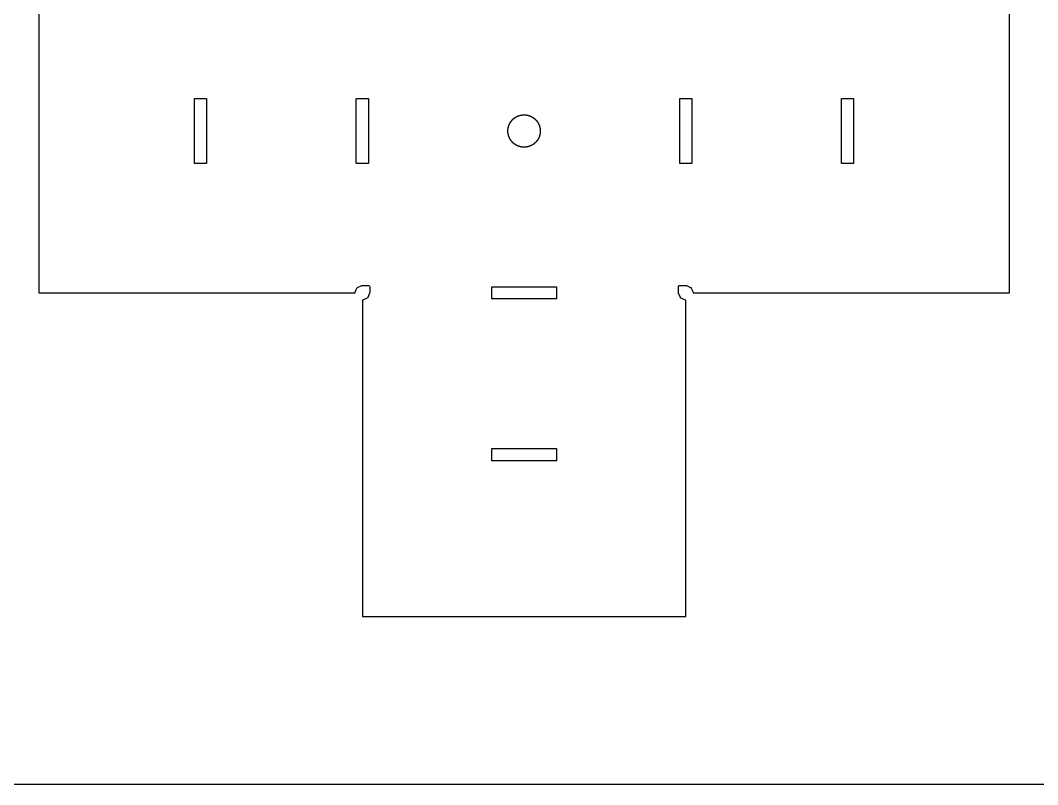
# Model space of a CAD drawing. Header units: metres. Extents: x -73 to 372, y -34 to 331.
# Drawn here: x 57.8 to 217.6, y -33.6 to 86.3 of the extents above; entities that cross this region are included whole.
import ezdxf

# ---------------------------------------------------------------- set-up
doc = ezdxf.new("R2010")
doc.units = ezdxf.units.M

msp = doc.modelspace()

# ---------------------------------------------------------------- linework, layer by layer
for points in [[(371.51, -33.64), (-73.11, -33.64), (-73.11, 330.98), (371.51, 330.98), (371.51, -33.64)], [(60.74, 94.36), (60.74, 43.58), (60.74, 43.58), (60.74, 43.57), (60.75, 43.57), (60.75, 43.57), (85.21, 43.57), (86.12, 43.57), (86.14, 43.57), (86.16, 43.57), (87.07, 43.57), (110.39, 43.57), (110.4, 43.65), (110.59, 44.09), (110.68, 44.32), (110.72, 44.38), (110.79, 44.43), (111.46, 44.71), (111.54, 44.72), (111.54, 44.72), (112.49, 44.72), (112.49, 44.72), (112.57, 44.71), (112.63, 44.66), (112.68, 44.6), (112.69, 44.52), (112.69, 43.57), (112.68, 43.49), (112.4, 42.82), (112.35, 42.75), (112.29, 42.71), (112.06, 42.62), (111.62, 42.43), (111.54, 42.42), (111.54, 18.17), (111.54, 18.15), (111.54, 17.24), (111.54, -7.22), (111.54, -7.22), (111.54, -7.23), (111.55, -7.23), (111.55, -7.23), (162.33, -7.23), (162.33, -7.23), (162.34, -7.23), (162.34, -7.22), (162.34, -7.22), (162.34, 17.24), (162.34, 18.15), (162.34, 18.17), (162.34, 18.19), (162.34, 19.1), (162.34, 42.42), (162.34, 42.42), (162.26, 42.43), (161.82, 42.62), (161.59, 42.71), (161.52, 42.75), (161.48, 42.82), (161.2, 43.49), (161.19, 43.57), (161.19, 44.52), (161.2, 44.6), (161.25, 44.66), (161.31, 44.71), (161.39, 44.72), (162.34, 44.72), (162.42, 44.71), (163.09, 44.43), (163.15, 44.38), (163.2, 44.32), (163.29, 44.09), (163.48, 43.65), (163.49, 43.57), (186.81, 43.57), (187.72, 43.57), (187.74, 43.57), (187.76, 43.57), (188.67, 43.57), (213.13, 43.57), (213.13, 43.57), (213.14, 43.57), (213.14, 43.58), (213.14, 43.58), (213.14, 94.36)], [(85.19, 74.03), (85.19, 74.04), (85.19, 74.04), (85.2, 74.05), (85.21, 74.05), (86.12, 74.05), (86.16, 74.05), (87.07, 74.05), (87.08, 74.05), (87.09, 74.04), (87.09, 74.04), (87.09, 74.03), (87.09, 63.91), (87.09, 63.9), (87.09, 63.9), (87.08, 63.89), (87.07, 63.89), (86.16, 63.89), (86.12, 63.89), (85.21, 63.89), (85.2, 63.89), (85.19, 63.9), (85.19, 63.9), (85.19, 63.91), (85.19, 74.03)], [(111.56, 63.89), (111.52, 63.89), (110.61, 63.89), (110.6, 63.89), (110.59, 63.9), (110.59, 63.9), (110.59, 63.91), (110.59, 74.03), (110.59, 74.04), (110.59, 74.04), (110.6, 74.05), (110.61, 74.05), (111.52, 74.05), (111.56, 74.05), (112.47, 74.05), (112.48, 74.05), (112.49, 74.04), (112.49, 74.04), (112.49, 74.03), (112.49, 63.91), (112.49, 63.9), (112.49, 63.9), (112.48, 63.89), (112.47, 63.89), (111.56, 63.89)], [(163.29, 63.91), (163.29, 63.9), (163.29, 63.9), (163.28, 63.89), (163.27, 63.89), (162.36, 63.89), (162.32, 63.89), (161.41, 63.89), (161.4, 63.89), (161.39, 63.9), (161.39, 63.9), (161.39, 63.91), (161.39, 74.03), (161.39, 74.04), (161.39, 74.04), (161.4, 74.05), (161.41, 74.05), (162.32, 74.05), (162.36, 74.05), (163.27, 74.05), (163.28, 74.05), (163.29, 74.04), (163.29, 74.04), (163.29, 74.03), (163.29, 63.91)], [(188.69, 63.91), (188.69, 63.9), (188.69, 63.9), (188.68, 63.89), (188.67, 63.89), (187.76, 63.89), (187.72, 63.89), (186.81, 63.89), (186.8, 63.89), (186.79, 63.9), (186.79, 63.9), (186.79, 63.91), (186.79, 74.03), (186.79, 74.04), (186.79, 74.04), (186.8, 74.05), (186.81, 74.05), (187.72, 74.05), (187.76, 74.05), (188.67, 74.05), (188.68, 74.05), (188.69, 74.04), (188.69, 74.04), (188.69, 74.03), (188.69, 63.91)], [(134.4, 68.97), (134.4, 68.98), (134.4, 68.99), (134.4, 68.99), (134.4, 69.01), (134.4, 69.01), (134.4, 69.02), (134.4, 69.02), (134.4, 69.03), (134.4, 69.03), (134.4, 69.05), (134.4, 69.05), (134.4, 69.06), (134.4, 69.06), (134.4, 69.08), (134.4, 69.08), (134.4, 69.09), (134.4, 69.09), (134.4, 69.11), (134.4, 69.11), (134.4, 69.12), (134.4, 69.12), (134.4, 69.13), (134.4, 69.13), (134.41, 69.15), (134.41, 69.15), (134.41, 69.16), (134.41, 69.16), (134.41, 69.18), (134.41, 69.18), (134.41, 69.19), (134.41, 69.19), (134.41, 69.21), (134.41, 69.21), (134.41, 69.22), (134.41, 69.22), (134.41, 69.23), (134.41, 69.23), (134.41, 69.25), (134.41, 69.25), (134.42, 69.26), (134.42, 69.26), (134.42, 69.28), (134.42, 69.28), (134.42, 69.29), (134.42, 69.29), (134.42, 69.3), (134.42, 69.3), (134.42, 69.32), (134.42, 69.32), (134.43, 69.33), (134.43, 69.33), (134.43, 69.35), (134.43, 69.35), (134.43, 69.36), (134.43, 69.36), (134.43, 69.37), (134.43, 69.37), (134.43, 69.39), (134.43, 69.39), (134.44, 69.4), (134.44, 69.4), (134.44, 69.42), (134.44, 69.42), (134.44, 69.43), (134.44, 69.43), (134.44, 69.45), (134.44, 69.45), (134.45, 69.46), (134.45, 69.46), (134.45, 69.47), (134.45, 69.47), (134.45, 69.49), (134.45, 69.49), (134.46, 69.5), (134.46, 69.5), (134.46, 69.51), (134.46, 69.51), (134.46, 69.53), (134.46, 69.53), (134.47, 69.54), (134.47, 69.54), (134.47, 69.56), (134.47, 69.56), (134.47, 69.57), (134.47, 69.57), (134.48, 69.58), (134.48, 69.58), (134.48, 69.6), (134.48, 69.6), (134.48, 69.61), (134.48, 69.61), (134.49, 69.63), (134.49, 69.63), (134.49, 69.64), (134.49, 69.64), (134.49, 69.65), (134.49, 69.65), (134.5, 69.67), (134.5, 69.67), (134.5, 69.68), (134.5, 69.68), (134.51, 69.69), (134.51, 69.69), (134.51, 69.71), (134.51, 69.71), (134.51, 69.72), (134.51, 69.72), (134.52, 69.74), (134.52, 69.74), (134.52, 69.75), (134.52, 69.75), (134.53, 69.76), (134.53, 69.76), (134.53, 69.78), (134.53, 69.78), (134.54, 69.79), (134.54, 69.79), (134.54, 69.8), (134.54, 69.8), (134.54, 69.82), (134.54, 69.82), (134.55, 69.83), (134.55, 69.83), (134.55, 69.84), (134.55, 69.84), (134.56, 69.86), (134.56, 69.86), (134.56, 69.87), (134.56, 69.87), (134.57, 69.88), (134.57, 69.88), (134.57, 69.9), (134.57, 69.9), (134.58, 69.91), (134.58, 69.91), (134.59, 69.92), (134.59, 69.92), (134.59, 69.94), (134.59, 69.94), (134.6, 69.95), (134.6, 69.95), (134.6, 69.96), (134.6, 69.96), (134.61, 69.98), (134.61, 69.98), (134.61, 69.99), (134.61, 69.99), (134.62, 70), (134.62, 70), (134.62, 70.01), (134.62, 70.01), (134.63, 70.03), (134.63, 70.03), (134.64, 70.04), (134.64, 70.04), (134.64, 70.05), (134.64, 70.05), (134.65, 70.07), (134.65, 70.07), (134.65, 70.08), (134.65, 70.08), (134.66, 70.09), (134.66, 70.09), (134.67, 70.1), (134.67, 70.1), (134.67, 70.12), (134.67, 70.12), (134.68, 70.13), (134.68, 70.13), (134.69, 70.14), (134.69, 70.14), (134.69, 70.16), (134.69, 70.16), (134.7, 70.17), (134.7, 70.17), (134.71, 70.18), (134.71, 70.18), (134.71, 70.19), (134.71, 70.19), (134.72, 70.21), (134.72, 70.21), (134.73, 70.22), (134.73, 70.22), (134.73, 70.23), (134.73, 70.23), (134.74, 70.24), (134.74, 70.24), (134.75, 70.26), (134.75, 70.26), (134.76, 70.27), (134.76, 70.27), (134.76, 70.28), (134.76, 70.28), (134.77, 70.29), (134.77, 70.29), (134.78, 70.3), (134.78, 70.3), (134.79, 70.32), (134.79, 70.32), (134.79, 70.33), (134.79, 70.33), (134.8, 70.34), (134.8, 70.34), (134.81, 70.35), (134.81, 70.35), (134.82, 70.36), (134.82, 70.36), (134.82, 70.38), (134.82, 70.38), (134.83, 70.39), (134.83, 70.39), (134.84, 70.4), (134.84, 70.4), (134.85, 70.41), (134.85, 70.41), (134.86, 70.42), (134.86, 70.42), (134.86, 70.43), (134.86, 70.43), (134.87, 70.45), (134.87, 70.45), (134.88, 70.46), (134.88, 70.46), (134.89, 70.47), (134.89, 70.47), (134.9, 70.48), (134.9, 70.48), (134.91, 70.49), (134.91, 70.49), (134.92, 70.5), (134.92, 70.5), (134.92, 70.52), (134.92, 70.52), (134.93, 70.53), (134.93, 70.53), (134.94, 70.54), (134.94, 70.54), (134.95, 70.55), (134.95, 70.55), (134.96, 70.56), (134.96, 70.56), (134.97, 70.57), (134.97, 70.57), (134.98, 70.58), (134.98, 70.58), (134.99, 70.59), (134.99, 70.59), (135, 70.6), (135, 70.6), (135, 70.61), (135, 70.61), (135.01, 70.63), (135.01, 70.63), (135.02, 70.64), (135.02, 70.64), (135.03, 70.65), (135.03, 70.65), (135.04, 70.66), (135.04, 70.66), (135.05, 70.67), (135.05, 70.67), (135.06, 70.68), (135.06, 70.68), (135.07, 70.69), (135.07, 70.69), (135.08, 70.7), (135.08, 70.7), (135.09, 70.71), (135.09, 70.71), (135.1, 70.72), (135.1, 70.72), (135.11, 70.73), (135.11, 70.73), (135.12, 70.74), (135.12, 70.74), (135.13, 70.75), (135.13, 70.75), (135.14, 70.76), (135.14, 70.76), (135.15, 70.77), (135.15, 70.77), (135.16, 70.78), (135.16, 70.78), (135.17, 70.79), (135.17, 70.79), (135.18, 70.8), (135.18, 70.8), (135.19, 70.81), (135.19, 70.81), (135.2, 70.82), (135.2, 70.82), (135.21, 70.83), (135.21, 70.83), (135.22, 70.84), (135.22, 70.84), (135.23, 70.85), (135.23, 70.85), (135.24, 70.86), (135.24, 70.86), (135.25, 70.87), (135.25, 70.87), (135.26, 70.88), (135.26, 70.88), (135.28, 70.89), (135.28, 70.89), (135.29, 70.9), (135.29, 70.9), (135.3, 70.91), (135.3, 70.91), (135.31, 70.92), (135.31, 70.92), (135.32, 70.93), (135.32, 70.93), (135.33, 70.93), (135.33, 70.93), (135.34, 70.94), (135.34, 70.94), (135.35, 70.95), (135.35, 70.95), (135.36, 70.96), (135.36, 70.96), (135.37, 70.97), (135.37, 70.97), (135.39, 70.98), (135.39, 70.98), (135.4, 70.99), (135.4, 70.99), (135.41, 71), (135.41, 71), (135.42, 71), (135.42, 71), (135.43, 71.01), (135.43, 71.01), (135.44, 71.02), (135.44, 71.02), (135.45, 71.03), (135.45, 71.03), (135.47, 71.04), (135.47, 71.04), (135.48, 71.05), (135.48, 71.05), (135.49, 71.05), (135.49, 71.05), (135.5, 71.06), (135.5, 71.06), (135.51, 71.07), (135.51, 71.07), (135.52, 71.08), (135.52, 71.08), (135.54, 71.09), (135.54, 71.09), (135.55, 71.09), (135.55, 71.09), (135.56, 71.1), (135.56, 71.1), (135.57, 71.11), (135.57, 71.11), (135.58, 71.12), (135.58, 71.12), (135.6, 71.12), (135.6, 71.12), (135.61, 71.13), (135.61, 71.13), (135.62, 71.14), (135.62, 71.14), (135.63, 71.15), (135.63, 71.15), (135.64, 71.15), (135.64, 71.15), (135.66, 71.16), (135.66, 71.16), (135.67, 71.17), (135.67, 71.17), (135.68, 71.18), (135.68, 71.18), (135.69, 71.18), (135.69, 71.18), (135.71, 71.19), (135.71, 71.19), (135.72, 71.2), (135.72, 71.2), (135.73, 71.2), (135.73, 71.2), (135.74, 71.21), (135.74, 71.21), (135.76, 71.22), (135.76, 71.22), (135.77, 71.22), (135.77, 71.22), (135.78, 71.23), (135.78, 71.23), (135.79, 71.24), (135.79, 71.24), (135.81, 71.24), (135.81, 71.24), (135.82, 71.25), (135.82, 71.25), (135.83, 71.26), (135.83, 71.26), (135.85, 71.26), (135.85, 71.26), (135.86, 71.27), (135.86, 71.27), (135.87, 71.27), (135.87, 71.27), (135.88, 71.28), (135.88, 71.28), (135.9, 71.29), (135.9, 71.29), (135.91, 71.29), (135.91, 71.29), (135.92, 71.3), (135.92, 71.3), (135.94, 71.3), (135.94, 71.3), (135.95, 71.31), (135.95, 71.31), (135.96, 71.31), (135.96, 71.31), (135.98, 71.32), (135.98, 71.32), (135.99, 71.33), (135.99, 71.33), (136, 71.33), (136, 71.33), (136.02, 71.34), (136.02, 71.34), (136.03, 71.34), (136.03, 71.34), (136.04, 71.35), (136.04, 71.35), (136.06, 71.35), (136.06, 71.35), (136.07, 71.36), (136.07, 71.36), (136.08, 71.36), (136.08, 71.36), (136.1, 71.37), (136.1, 71.37), (136.11, 71.37), (136.11, 71.37), (136.12, 71.37), (136.12, 71.37), (136.14, 71.38), (136.14, 71.38), (136.15, 71.38), (136.15, 71.38), (136.16, 71.39), (136.16, 71.39), (136.18, 71.39), (136.18, 71.39), (136.19, 71.4), (136.19, 71.4), (136.2, 71.4), (136.2, 71.4), (136.22, 71.4), (136.22, 71.4), (136.23, 71.41), (136.23, 71.41), (136.25, 71.41), (136.25, 71.41), (136.26, 71.42), (136.26, 71.42), (136.27, 71.42), (136.27, 71.42), (136.29, 71.42), (136.29, 71.42), (136.3, 71.43), (136.3, 71.43), (136.31, 71.43), (136.31, 71.43), (136.33, 71.43), (136.33, 71.43), (136.34, 71.44), (136.34, 71.44), (136.36, 71.44), (136.36, 71.44), (136.37, 71.44), (136.37, 71.44), (136.38, 71.45), (136.38, 71.45), (136.4, 71.45), (136.4, 71.45), (136.41, 71.45), (136.41, 71.45), (136.43, 71.46), (136.43, 71.46), (136.44, 71.46), (136.44, 71.46), (136.45, 71.46), (136.45, 71.46), (136.47, 71.47), (136.47, 71.47), (136.48, 71.47), (136.48, 71.47), (136.5, 71.47), (136.5, 71.47), (136.51, 71.47), (136.51, 71.47), (136.52, 71.48), (136.52, 71.48), (136.54, 71.48), (136.54, 71.48), (136.55, 71.48), (136.55, 71.48), (136.57, 71.48), (136.57, 71.48), (136.58, 71.48), (136.58, 71.48), (136.59, 71.49), (136.59, 71.49), (136.61, 71.49), (136.61, 71.49), (136.62, 71.49), (136.62, 71.49), (136.64, 71.49), (136.64, 71.49), (136.65, 71.49), (136.65, 71.49), (136.66, 71.49), (136.66, 71.49), (136.68, 71.5), (136.68, 71.5), (136.69, 71.5), (136.69, 71.5), (136.71, 71.5), (136.71, 71.5), (136.72, 71.5), (136.72, 71.5), (136.74, 71.5), (136.74, 71.5), (136.75, 71.5), (136.75, 71.5), (136.76, 71.5), (136.76, 71.5), (136.78, 71.5), (136.78, 71.5), (136.79, 71.51), (136.79, 71.51), (136.81, 71.51), (136.81, 71.51), (136.82, 71.51), (136.82, 71.51), (136.84, 71.51), (136.84, 71.51), (136.85, 71.51), (136.85, 71.51), (136.86, 71.51), (136.86, 71.51), (136.88, 71.51), (136.88, 71.51), (136.89, 71.51), (136.89, 71.51), (136.91, 71.51), (136.91, 71.51), (136.92, 71.51), (136.92, 71.51), (136.93, 71.51), (136.93, 71.51), (136.95, 71.51), (136.95, 71.51), (136.96, 71.51), (136.96, 71.51), (136.98, 71.51), (136.98, 71.51), (136.99, 71.51), (136.99, 71.51), (137.01, 71.51), (137.01, 71.51), (137.02, 71.51), (137.02, 71.51), (137.03, 71.51), (137.03, 71.51), (137.05, 71.51), (137.05, 71.51), (137.06, 71.51), (137.06, 71.51), (137.08, 71.51), (137.08, 71.51), (137.09, 71.5), (137.09, 71.5), (137.11, 71.5), (137.11, 71.5), (137.12, 71.5), (137.12, 71.5), (137.13, 71.5), (137.13, 71.5), (137.15, 71.5), (137.15, 71.5), (137.16, 71.5), (137.16, 71.5), (137.18, 71.5), (137.18, 71.5), (137.19, 71.5), (137.19, 71.5), (137.21, 71.5), (137.21, 71.5), (137.22, 71.49), (137.22, 71.49), (137.23, 71.49), (137.23, 71.49), (137.25, 71.49), (137.25, 71.49), (137.26, 71.49), (137.26, 71.49), (137.28, 71.49), (137.28, 71.49), (137.29, 71.49), (137.29, 71.49), (137.3, 71.48), (137.3, 71.48), (137.32, 71.48), (137.32, 71.48), (137.33, 71.48), (137.33, 71.48), (137.35, 71.48), (137.35, 71.48), (137.36, 71.47), (137.36, 71.47), (137.37, 71.47), (137.37, 71.47), (137.39, 71.47), (137.39, 71.47), (137.4, 71.47), (137.4, 71.47), (137.42, 71.46), (137.42, 71.46), (137.43, 71.46), (137.43, 71.46), (137.44, 71.46), (137.44, 71.46), (137.46, 71.46), (137.46, 71.46), (137.47, 71.45), (137.47, 71.45), (137.49, 71.45), (137.49, 71.45), (137.5, 71.45), (137.5, 71.45), (137.51, 71.44), (137.51, 71.44), (137.53, 71.44), (137.53, 71.44), (137.54, 71.44), (137.54, 71.44), (137.56, 71.43), (137.56, 71.43), (137.57, 71.43), (137.57, 71.43), (137.58, 71.43), (137.58, 71.43), (137.6, 71.42), (137.6, 71.42), (137.61, 71.42), (137.61, 71.42), (137.62, 71.42), (137.62, 71.42), (137.64, 71.41), (137.64, 71.41), (137.65, 71.41), (137.65, 71.41), (137.67, 71.4), (137.67, 71.4), (137.68, 71.4), (137.68, 71.4), (137.69, 71.4), (137.69, 71.4), (137.71, 71.39), (137.71, 71.39), (137.72, 71.39), (137.72, 71.39), (137.73, 71.38), (137.73, 71.38), (137.75, 71.38), (137.75, 71.38), (137.76, 71.37), (137.76, 71.37), (137.77, 71.37), (137.77, 71.37), (137.79, 71.36), (137.79, 71.36), (137.8, 71.36), (137.8, 71.36), (137.81, 71.35), (137.81, 71.35), (137.83, 71.35), (137.83, 71.35), (137.84, 71.34), (137.84, 71.34), (137.85, 71.34), (137.85, 71.34), (137.87, 71.33), (137.87, 71.33), (137.88, 71.33), (137.88, 71.33), (137.89, 71.32), (137.89, 71.32), (137.91, 71.32), (137.91, 71.32), (137.92, 71.31), (137.92, 71.31), (137.93, 71.31), (137.93, 71.31), (137.95, 71.3), (137.95, 71.3), (137.96, 71.3), (137.96, 71.3), (137.97, 71.29), (137.97, 71.29), (137.99, 71.28), (137.99, 71.28), (138, 71.28), (138, 71.28), (138.01, 71.27), (138.01, 71.27), (138.03, 71.27), (138.03, 71.27), (138.04, 71.26), (138.04, 71.26), (138.05, 71.25), (138.05, 71.25), (138.06, 71.25), (138.06, 71.25), (138.08, 71.24), (138.08, 71.24), (138.09, 71.23), (138.09, 71.23), (138.1, 71.23), (138.1, 71.23), (138.11, 71.22), (138.11, 71.22), (138.13, 71.21), (138.13, 71.21), (138.14, 71.21), (138.14, 71.21), (138.15, 71.2), (138.15, 71.2), (138.16, 71.19), (138.16, 71.19), (138.18, 71.19), (138.18, 71.19), (138.19, 71.18), (138.19, 71.18), (138.2, 71.17), (138.2, 71.17), (138.21, 71.17), (138.21, 71.17), (138.23, 71.16), (138.23, 71.16), (138.24, 71.15), (138.24, 71.15), (138.25, 71.14), (138.25, 71.14), (138.26, 71.14), (138.26, 71.14), (138.28, 71.13), (138.28, 71.13), (138.29, 71.12), (138.29, 71.12), (138.3, 71.11), (138.3, 71.11), (138.31, 71.11), (138.31, 71.11), (138.32, 71.1), (138.32, 71.1), (138.34, 71.09), (138.34, 71.09), (138.35, 71.08), (138.35, 71.08), (138.36, 71.08), (138.36, 71.08), (138.37, 71.07), (138.37, 71.07), (138.38, 71.06), (138.38, 71.06), (138.39, 71.05), (138.39, 71.05), (138.41, 71.04), (138.41, 71.04), (138.42, 71.04), (138.42, 71.04), (138.43, 71.03), (138.43, 71.03), (138.44, 71.02), (138.44, 71.02), (138.45, 71.01), (138.45, 71.01), (138.46, 71), (138.46, 71), (138.48, 70.99), (138.48, 70.99), (138.49, 70.98), (138.49, 70.98), (138.5, 70.98), (138.5, 70.98), (138.51, 70.97), (138.51, 70.97), (138.52, 70.96), (138.52, 70.96), (138.53, 70.95), (138.53, 70.95), (138.54, 70.94), (138.54, 70.94), (138.55, 70.93), (138.55, 70.93), (138.56, 70.92), (138.56, 70.92), (138.58, 70.91), (138.58, 70.91), (138.59, 70.9), (138.59, 70.9), (138.6, 70.89), (138.6, 70.89), (138.61, 70.88), (138.61, 70.88), (138.62, 70.88), (138.62, 70.88), (138.63, 70.87), (138.63, 70.87), (138.64, 70.86), (138.64, 70.86), (138.65, 70.85), (138.65, 70.85), (138.66, 70.84), (138.66, 70.84), (138.67, 70.83), (138.67, 70.83), (138.68, 70.82), (138.68, 70.82), (138.69, 70.81), (138.69, 70.81), (138.7, 70.8), (138.7, 70.8), (138.71, 70.79), (138.71, 70.79), (138.72, 70.78), (138.72, 70.78), (138.73, 70.77), (138.73, 70.77), (138.74, 70.76), (138.74, 70.76), (138.75, 70.75), (138.75, 70.75), (138.76, 70.74), (138.76, 70.74), (138.77, 70.73), (138.77, 70.73), (138.78, 70.72), (138.78, 70.72), (138.79, 70.71), (138.79, 70.71), (138.8, 70.7), (138.8, 70.7), (138.81, 70.69), (138.81, 70.69), (138.82, 70.68), (138.82, 70.68), (138.83, 70.66), (138.83, 70.66), (138.84, 70.65), (138.84, 70.65), (138.85, 70.64), (138.85, 70.64), (138.86, 70.63), (138.86, 70.63), (138.87, 70.62), (138.87, 70.62), (138.88, 70.61), (138.88, 70.61), (138.89, 70.6), (138.89, 70.6), (138.9, 70.59), (138.9, 70.59), (138.91, 70.58), (138.91, 70.58), (138.91, 70.57), (138.91, 70.57), (138.92, 70.56), (138.92, 70.56), (138.93, 70.54), (138.93, 70.54), (138.94, 70.53), (138.94, 70.53), (138.95, 70.52), (138.95, 70.52), (138.96, 70.51), (138.96, 70.51), (138.97, 70.5), (138.97, 70.5), (138.98, 70.49), (138.98, 70.49), (138.98, 70.48), (138.98, 70.48), (138.99, 70.47), (138.99, 70.47), (139, 70.45), (139, 70.45), (139.01, 70.44), (139.01, 70.44), (139.02, 70.43), (139.02, 70.43), (139.03, 70.42), (139.03, 70.42), (139.03, 70.41), (139.03, 70.41), (139.04, 70.4), (139.04, 70.4), (139.05, 70.38), (139.05, 70.38), (139.06, 70.37), (139.06, 70.37), (139.07, 70.36), (139.07, 70.36), (139.07, 70.35), (139.07, 70.35), (139.08, 70.34), (139.08, 70.34), (139.09, 70.32), (139.09, 70.32), (139.1, 70.31), (139.1, 70.31), (139.1, 70.3), (139.1, 70.3), (139.11, 70.29), (139.11, 70.29), (139.12, 70.28), (139.12, 70.28), (139.13, 70.26), (139.13, 70.26), (139.13, 70.25), (139.13, 70.25), (139.14, 70.24), (139.14, 70.24), (139.15, 70.23), (139.15, 70.23), (139.15, 70.21), (139.15, 70.21), (139.16, 70.2), (139.16, 70.2), (139.17, 70.19), (139.17, 70.19), (139.17, 70.18), (139.17, 70.18), (139.18, 70.16), (139.18, 70.16), (139.19, 70.15), (139.19, 70.15), (139.19, 70.14), (139.19, 70.14), (139.2, 70.13), (139.2, 70.13), (139.21, 70.11), (139.21, 70.11), (139.21, 70.1), (139.21, 70.1), (139.22, 70.09), (139.22, 70.09), (139.23, 70.07), (139.23, 70.07), (139.23, 70.06), (139.23, 70.06), (139.24, 70.05), (139.24, 70.05), (139.24, 70.04), (139.24, 70.04), (139.25, 70.02), (139.25, 70.02), (139.26, 70.01), (139.26, 70.01), (139.26, 70), (139.26, 70), (139.27, 69.98), (139.27, 69.98), (139.27, 69.97), (139.27, 69.97), (139.28, 69.96), (139.28, 69.96), (139.28, 69.94), (139.28, 69.94), (139.29, 69.93), (139.29, 69.93), (139.3, 69.92), (139.3, 69.92), (139.3, 69.91), (139.3, 69.91), (139.31, 69.89), (139.31, 69.89), (139.31, 69.88), (139.31, 69.88), (139.32, 69.87), (139.32, 69.87), (139.32, 69.85), (139.32, 69.85), (139.33, 69.84), (139.33, 69.84), (139.33, 69.82), (139.33, 69.82), (139.34, 69.81), (139.34, 69.81), (139.34, 69.8), (139.34, 69.8), (139.35, 69.78), (139.35, 69.78), (139.35, 69.77), (139.35, 69.77), (139.35, 69.76), (139.35, 69.76), (139.36, 69.74), (139.36, 69.74), (139.36, 69.73), (139.36, 69.73), (139.37, 69.72), (139.37, 69.72), (139.37, 69.7), (139.37, 69.7), (139.38, 69.69), (139.38, 69.69), (139.38, 69.68), (139.38, 69.68), (139.38, 69.66), (139.38, 69.66), (139.39, 69.65), (139.39, 69.65), (139.39, 69.63), (139.39, 69.63), (139.39, 69.62), (139.39, 69.62), (139.4, 69.61), (139.4, 69.61), (139.4, 69.59), (139.4, 69.59), (139.41, 69.58), (139.41, 69.58), (139.41, 69.57), (139.41, 69.57), (139.41, 69.55), (139.41, 69.55), (139.42, 69.54), (139.42, 69.54), (139.42, 69.52), (139.42, 69.52), (139.42, 69.51), (139.42, 69.51), (139.42, 69.5), (139.42, 69.5), (139.43, 69.48), (139.43, 69.48), (139.43, 69.47), (139.43, 69.47), (139.43, 69.45), (139.43, 69.45), (139.44, 69.44), (139.44, 69.44), (139.44, 69.43), (139.44, 69.43), (139.44, 69.41), (139.44, 69.41), (139.44, 69.4), (139.44, 69.4), (139.45, 69.38), (139.45, 69.38), (139.45, 69.37), (139.45, 69.37), (139.45, 69.36), (139.45, 69.36), (139.45, 69.34), (139.45, 69.34), (139.45, 69.33), (139.45, 69.33), (139.46, 69.31), (139.46, 69.31), (139.46, 69.3), (139.46, 69.3), (139.46, 69.29), (139.46, 69.29), (139.46, 69.27), (139.46, 69.27), (139.46, 69.26), (139.46, 69.26), (139.46, 69.24), (139.46, 69.24), (139.47, 69.23), (139.47, 69.23), (139.47, 69.21), (139.47, 69.21), (139.47, 69.2), (139.47, 69.2), (139.47, 69.19), (139.47, 69.19), (139.47, 69.17), (139.47, 69.17), (139.47, 69.16), (139.47, 69.16), (139.47, 69.14), (139.47, 69.14), (139.47, 69.13), (139.47, 69.13), (139.48, 69.11), (139.48, 69.11), (139.48, 69.1), (139.48, 69.1), (139.48, 69.09), (139.48, 69.09), (139.48, 69.07), (139.48, 69.07), (139.48, 69.06), (139.48, 69.06), (139.48, 69.04), (139.48, 69.04), (139.48, 69.03), (139.48, 69.03), (139.48, 69.02), (139.48, 69.02), (139.48, 69), (139.48, 69), (139.48, 68.99), (139.48, 68.99), (139.48, 68.97), (139.48, 68.97), (139.48, 68.96), (139.48, 68.96), (139.48, 68.94), (139.48, 68.94), (139.48, 68.93), (139.48, 68.93), (139.48, 68.92), (139.48, 68.92), (139.48, 68.9), (139.48, 68.9), (139.48, 68.89), (139.48, 68.89), (139.48, 68.87), (139.48, 68.87), (139.48, 68.86), (139.48, 68.86), (139.48, 68.84), (139.48, 68.84), (139.48, 68.83), (139.48, 68.83), (139.47, 68.82), (139.47, 68.82), (139.47, 68.8), (139.47, 68.8), (139.47, 68.79), (139.47, 68.79), (139.47, 68.77), (139.47, 68.77), (139.47, 68.76), (139.47, 68.76), (139.47, 68.74), (139.47, 68.74), (139.47, 68.73), (139.47, 68.73), (139.47, 68.72), (139.47, 68.72), (139.47, 68.7), (139.47, 68.7), (139.46, 68.69), (139.46, 68.69), (139.46, 68.67), (139.46, 68.67), (139.46, 68.66), (139.46, 68.66), (139.46, 68.65), (139.46, 68.65), (139.46, 68.63), (139.46, 68.63), (139.46, 68.62), (139.46, 68.62), (139.45, 68.6), (139.45, 68.6), (139.45, 68.59), (139.45, 68.59), (139.45, 68.57), (139.45, 68.57), (139.45, 68.56), (139.45, 68.56), (139.44, 68.55), (139.44, 68.55), (139.44, 68.53), (139.44, 68.53), (139.44, 68.52), (139.44, 68.52), (139.44, 68.5), (139.44, 68.5), (139.43, 68.49), (139.43, 68.49), (139.43, 68.48), (139.43, 68.48), (139.43, 68.46), (139.43, 68.46), (139.43, 68.45), (139.43, 68.45), (139.42, 68.43), (139.42, 68.43), (139.42, 68.42), (139.42, 68.42), (139.42, 68.41), (139.42, 68.41), (139.41, 68.39), (139.41, 68.39), (139.41, 68.38), (139.41, 68.38), (139.41, 68.37), (139.41, 68.37), (139.4, 68.35), (139.4, 68.35), (139.4, 68.34), (139.4, 68.34), (139.4, 68.32), (139.4, 68.32), (139.39, 68.31), (139.39, 68.31), (139.39, 68.3), (139.39, 68.3), (139.38, 68.28), (139.38, 68.28), (139.38, 68.27), (139.38, 68.27), (139.38, 68.26), (139.38, 68.26), (139.37, 68.24), (139.37, 68.24), (139.37, 68.23), (139.37, 68.23), (139.36, 68.21), (139.36, 68.21), (139.36, 68.2), (139.36, 68.2), (139.36, 68.19), (139.36, 68.19), (139.35, 68.17), (139.35, 68.17), (139.35, 68.16), (139.35, 68.16), (139.34, 68.15), (139.34, 68.15), (139.34, 68.13), (139.34, 68.13), (139.33, 68.12), (139.33, 68.12), (139.33, 68.11), (139.33, 68.11), (139.32, 68.09), (139.32, 68.09), (139.32, 68.08), (139.32, 68.08), (139.31, 68.07), (139.31, 68.07), (139.31, 68.05), (139.31, 68.05), (139.3, 68.04), (139.3, 68.04), (139.3, 68.03), (139.3, 68.03), (139.29, 68.01), (139.29, 68.01), (139.29, 68), (139.29, 68), (139.28, 67.99), (139.28, 67.99), (139.28, 67.97), (139.28, 67.97), (139.27, 67.96), (139.27, 67.96), (139.26, 67.95), (139.26, 67.95), (139.26, 67.93), (139.26, 67.93), (139.25, 67.92), (139.25, 67.92), (139.25, 67.91), (139.25, 67.91), (139.24, 67.9), (139.24, 67.9), (139.24, 67.88), (139.24, 67.88), (139.23, 67.87), (139.23, 67.87), (139.22, 67.86), (139.22, 67.86), (139.22, 67.84), (139.22, 67.84), (139.21, 67.83), (139.21, 67.83), (139.2, 67.82), (139.2, 67.82), (139.2, 67.81), (139.2, 67.81), (139.19, 67.79), (139.19, 67.79), (139.18, 67.78), (139.18, 67.78), (139.18, 67.77), (139.18, 67.77), (139.17, 67.76), (139.17, 67.76), (139.16, 67.74), (139.16, 67.74), (139.16, 67.73), (139.16, 67.73), (139.15, 67.72), (139.15, 67.72), (139.14, 67.71), (139.14, 67.71), (139.14, 67.69), (139.14, 67.69), (139.13, 67.68), (139.13, 67.68), (139.12, 67.67), (139.12, 67.67), (139.11, 67.66), (139.11, 67.66), (139.11, 67.64), (139.11, 67.64), (139.1, 67.63), (139.1, 67.63), (139.09, 67.62), (139.09, 67.62), (139.08, 67.61), (139.08, 67.61), (139.08, 67.6), (139.08, 67.6), (139.07, 67.58), (139.07, 67.58), (139.06, 67.57), (139.06, 67.57), (139.05, 67.56), (139.05, 67.56), (139.04, 67.55), (139.04, 67.55), (139.04, 67.54), (139.04, 67.54), (139.03, 67.53), (139.03, 67.53), (139.02, 67.51), (139.02, 67.51), (139.01, 67.5), (139.01, 67.5), (139, 67.49), (139, 67.49), (139, 67.48), (139, 67.48), (138.99, 67.47), (138.99, 67.47), (138.98, 67.46), (138.98, 67.46), (138.97, 67.44), (138.97, 67.44), (138.96, 67.43), (138.96, 67.43), (138.95, 67.42), (138.95, 67.42), (138.94, 67.41), (138.94, 67.41), (138.94, 67.4), (138.94, 67.4), (138.93, 67.39), (138.93, 67.39), (138.92, 67.38), (138.92, 67.38), (138.91, 67.37), (138.91, 67.37), (138.9, 67.35), (138.9, 67.35), (138.89, 67.34), (138.89, 67.34), (138.88, 67.33), (138.88, 67.33), (138.87, 67.32), (138.87, 67.32), (138.86, 67.31), (138.86, 67.31), (138.85, 67.3), (138.85, 67.3), (138.84, 67.29), (138.84, 67.29), (138.84, 67.28), (138.84, 67.28), (138.83, 67.27), (138.83, 67.27), (138.82, 67.26), (138.82, 67.26), (138.81, 67.25), (138.81, 67.25), (138.8, 67.24), (138.8, 67.24), (138.79, 67.23), (138.79, 67.23), (138.78, 67.22), (138.78, 67.22), (138.77, 67.21), (138.77, 67.21), (138.76, 67.2), (138.76, 67.2), (138.75, 67.19), (138.75, 67.19), (138.74, 67.18), (138.74, 67.18), (138.73, 67.16), (138.73, 67.16), (138.72, 67.15), (138.72, 67.15), (138.71, 67.15), (138.71, 67.15), (138.7, 67.14), (138.7, 67.14), (138.69, 67.13), (138.69, 67.13), (138.68, 67.12), (138.68, 67.12), (138.67, 67.11), (138.67, 67.11), (138.65, 67.1), (138.65, 67.1), (138.64, 67.09), (138.64, 67.09), (138.63, 67.08), (138.63, 67.08), (138.62, 67.07), (138.62, 67.07), (138.61, 67.06), (138.61, 67.06), (138.6, 67.05), (138.6, 67.05), (138.59, 67.04), (138.59, 67.04), (138.58, 67.03), (138.58, 67.03), (138.57, 67.02), (138.57, 67.02), (138.56, 67.01), (138.56, 67.01), (138.55, 67), (138.55, 67), (138.54, 66.99), (138.54, 66.99), (138.52, 66.98), (138.52, 66.98), (138.51, 66.98), (138.51, 66.98), (138.5, 66.97), (138.5, 66.97), (138.49, 66.96), (138.49, 66.96), (138.48, 66.95), (138.48, 66.95), (138.47, 66.94), (138.47, 66.94), (138.46, 66.93), (138.46, 66.93), (138.45, 66.92), (138.45, 66.92), (138.43, 66.92), (138.43, 66.92), (138.42, 66.91), (138.42, 66.91), (138.41, 66.9), (138.41, 66.9), (138.4, 66.89), (138.4, 66.89), (138.39, 66.88), (138.39, 66.88), (138.38, 66.87), (138.38, 66.87), (138.36, 66.87), (138.36, 66.87), (138.35, 66.86), (138.35, 66.86), (138.34, 66.85), (138.34, 66.85), (138.33, 66.84), (138.33, 66.84), (138.32, 66.84), (138.32, 66.84), (138.3, 66.83), (138.3, 66.83), (138.29, 66.82), (138.29, 66.82), (138.28, 66.81), (138.28, 66.81), (138.27, 66.8), (138.27, 66.8), (138.26, 66.8), (138.26, 66.8), (138.24, 66.79), (138.24, 66.79), (138.23, 66.78), (138.23, 66.78), (138.22, 66.78), (138.22, 66.78), (138.21, 66.77), (138.21, 66.77), (138.19, 66.76), (138.19, 66.76), (138.18, 66.75), (138.18, 66.75), (138.17, 66.75), (138.17, 66.75), (138.16, 66.74), (138.16, 66.74), (138.14, 66.73), (138.14, 66.73), (138.13, 66.73), (138.13, 66.73), (138.12, 66.72), (138.12, 66.72), (138.11, 66.71), (138.11, 66.71), (138.09, 66.71), (138.09, 66.71), (138.08, 66.7), (138.08, 66.7), (138.07, 66.69), (138.07, 66.69), (138.06, 66.69), (138.06, 66.69), (138.04, 66.68), (138.04, 66.68), (138.03, 66.68), (138.03, 66.68), (138.02, 66.67), (138.02, 66.67), (138, 66.66), (138, 66.66), (137.99, 66.66), (137.99, 66.66), (137.98, 66.65), (137.98, 66.65), (137.97, 66.65), (137.97, 66.65), (137.95, 66.64), (137.95, 66.64), (137.94, 66.63), (137.94, 66.63), (137.93, 66.63), (137.93, 66.63), (137.91, 66.62), (137.91, 66.62), (137.9, 66.62), (137.9, 66.62), (137.89, 66.61), (137.89, 66.61), (137.87, 66.61), (137.87, 66.61), (137.86, 66.6), (137.86, 66.6), (137.85, 66.6), (137.85, 66.6), (137.83, 66.59), (137.83, 66.59), (137.82, 66.59), (137.82, 66.59), (137.81, 66.58), (137.81, 66.58), (137.79, 66.58), (137.79, 66.58), (137.78, 66.57), (137.78, 66.57), (137.77, 66.57), (137.77, 66.57), (137.75, 66.56), (137.75, 66.56), (137.74, 66.56), (137.74, 66.56), (137.73, 66.55), (137.73, 66.55), (137.71, 66.55), (137.71, 66.55), (137.7, 66.55), (137.7, 66.55), (137.69, 66.54), (137.69, 66.54), (137.67, 66.54), (137.67, 66.54), (137.66, 66.53), (137.66, 66.53), (137.64, 66.53), (137.64, 66.53), (137.63, 66.53), (137.63, 66.53), (137.62, 66.52), (137.62, 66.52), (137.6, 66.52), (137.6, 66.52), (137.59, 66.51), (137.59, 66.51), (137.58, 66.51), (137.58, 66.51), (137.56, 66.51), (137.56, 66.51), (137.55, 66.5), (137.55, 66.5), (137.53, 66.5), (137.53, 66.5), (137.52, 66.5), (137.52, 66.5), (137.51, 66.49), (137.51, 66.49), (137.49, 66.49), (137.49, 66.49), (137.48, 66.49), (137.48, 66.49), (137.46, 66.48), (137.46, 66.48), (137.45, 66.48), (137.45, 66.48), (137.44, 66.48), (137.44, 66.48), (137.42, 66.48), (137.42, 66.48), (137.41, 66.47), (137.41, 66.47), (137.39, 66.47), (137.39, 66.47), (137.38, 66.47), (137.38, 66.47), (137.37, 66.47), (137.37, 66.47), (137.35, 66.46), (137.35, 66.46), (137.34, 66.46), (137.34, 66.46), (137.32, 66.46), (137.32, 66.46), (137.31, 66.46), (137.31, 66.46), (137.3, 66.45), (137.3, 66.45), (137.28, 66.45), (137.28, 66.45), (137.27, 66.45), (137.27, 66.45), (137.25, 66.45), (137.25, 66.45), (137.24, 66.45), (137.24, 66.45), (137.23, 66.45), (137.23, 66.45), (137.21, 66.44), (137.21, 66.44), (137.2, 66.44), (137.2, 66.44), (137.18, 66.44), (137.18, 66.44), (137.17, 66.44), (137.17, 66.44), (137.15, 66.44), (137.15, 66.44), (137.14, 66.44), (137.14, 66.44), (137.13, 66.44), (137.13, 66.44), (137.11, 66.44), (137.11, 66.44), (137.1, 66.43), (137.1, 66.43), (137.08, 66.43), (137.08, 66.43), (137.07, 66.43), (137.07, 66.43), (137.06, 66.43), (137.06, 66.43), (137.04, 66.43), (137.04, 66.43), (137.03, 66.43), (137.03, 66.43), (137.01, 66.43), (137.01, 66.43), (137, 66.43), (137, 66.43), (136.98, 66.43), (136.98, 66.43), (136.97, 66.43), (136.97, 66.43), (136.96, 66.43), (136.96, 66.43), (136.94, 66.43), (136.94, 66.43), (136.93, 66.43), (136.93, 66.43), (136.91, 66.43), (136.91, 66.43), (136.9, 66.43), (136.9, 66.43), (136.88, 66.43), (136.88, 66.43), (136.87, 66.43), (136.87, 66.43), (136.86, 66.43), (136.86, 66.43), (136.84, 66.43), (136.84, 66.43), (136.83, 66.43), (136.83, 66.43), (136.81, 66.43), (136.81, 66.43), (136.8, 66.43), (136.8, 66.43), (136.78, 66.43), (136.78, 66.43), (136.77, 66.44), (136.77, 66.44), (136.76, 66.44), (136.76, 66.44), (136.74, 66.44), (136.74, 66.44), (136.73, 66.44), (136.73, 66.44), (136.71, 66.44), (136.71, 66.44), (136.7, 66.44), (136.7, 66.44), (136.68, 66.44), (136.68, 66.44), (136.67, 66.44), (136.67, 66.44), (136.66, 66.45), (136.66, 66.45), (136.64, 66.45), (136.64, 66.45), (136.63, 66.45), (136.63, 66.45), (136.61, 66.45), (136.61, 66.45), (136.6, 66.45), (136.6, 66.45), (136.59, 66.45), (136.59, 66.45), (136.57, 66.46), (136.57, 66.46), (136.56, 66.46), (136.56, 66.46), (136.54, 66.46), (136.54, 66.46), (136.53, 66.46), (136.53, 66.46), (136.52, 66.47), (136.52, 66.47), (136.5, 66.47), (136.5, 66.47), (136.49, 66.47), (136.49, 66.47), (136.47, 66.47), (136.47, 66.47), (136.46, 66.48), (136.46, 66.48), (136.45, 66.48), (136.45, 66.48), (136.43, 66.48), (136.43, 66.48), (136.42, 66.48), (136.42, 66.48), (136.4, 66.49), (136.4, 66.49), (136.39, 66.49), (136.39, 66.49), (136.38, 66.49), (136.38, 66.49), (136.36, 66.5), (136.36, 66.5), (136.35, 66.5), (136.35, 66.5), (136.33, 66.5), (136.33, 66.5), (136.32, 66.51), (136.32, 66.51), (136.31, 66.51), (136.31, 66.51), (136.29, 66.51), (136.29, 66.51), (136.28, 66.52), (136.28, 66.52), (136.27, 66.52), (136.27, 66.52), (136.25, 66.52), (136.25, 66.52), (136.24, 66.53), (136.24, 66.53), (136.22, 66.53), (136.22, 66.53), (136.21, 66.54), (136.21, 66.54), (136.2, 66.54), (136.2, 66.54), (136.18, 66.54), (136.18, 66.54), (136.17, 66.55), (136.17, 66.55), (136.16, 66.55), (136.16, 66.55), (136.14, 66.56), (136.14, 66.56), (136.13, 66.56), (136.13, 66.56), (136.12, 66.57), (136.12, 66.57), (136.1, 66.57), (136.1, 66.57), (136.09, 66.58), (136.09, 66.58), (136.07, 66.58), (136.07, 66.58), (136.06, 66.59), (136.06, 66.59), (136.05, 66.59), (136.05, 66.59), (136.03, 66.6), (136.03, 66.6), (136.02, 66.6), (136.02, 66.6), (136.01, 66.61), (136.01, 66.61), (136, 66.61), (136, 66.61), (135.98, 66.62), (135.98, 66.62), (135.97, 66.62), (135.97, 66.62), (135.96, 66.63), (135.96, 66.63), (135.94, 66.63), (135.94, 66.63), (135.93, 66.64), (135.93, 66.64), (135.92, 66.64), (135.92, 66.64), (135.9, 66.65), (135.9, 66.65), (135.89, 66.66), (135.89, 66.66), (135.88, 66.66), (135.88, 66.66), (135.86, 66.67), (135.86, 66.67), (135.85, 66.67), (135.85, 66.67), (135.84, 66.68), (135.84, 66.68), (135.83, 66.69), (135.83, 66.69), (135.81, 66.69), (135.81, 66.69), (135.8, 66.7), (135.8, 66.7), (135.79, 66.71), (135.79, 66.71), (135.77, 66.71), (135.77, 66.71), (135.76, 66.72), (135.76, 66.72), (135.75, 66.73), (135.75, 66.73), (135.74, 66.73), (135.74, 66.73), (135.72, 66.74), (135.72, 66.74), (135.71, 66.75), (135.71, 66.75), (135.7, 66.75), (135.7, 66.75), (135.69, 66.76), (135.69, 66.76), (135.67, 66.77), (135.67, 66.77), (135.66, 66.77), (135.66, 66.77), (135.65, 66.78), (135.65, 66.78), (135.64, 66.79), (135.64, 66.79), (135.63, 66.8), (135.63, 66.8), (135.61, 66.8), (135.61, 66.8), (135.6, 66.81), (135.6, 66.81), (135.59, 66.82), (135.59, 66.82), (135.58, 66.83), (135.58, 66.83), (135.56, 66.83), (135.56, 66.83), (135.55, 66.84), (135.55, 66.84), (135.54, 66.85), (135.54, 66.85), (135.53, 66.86), (135.53, 66.86), (135.52, 66.86), (135.52, 66.86), (135.51, 66.87), (135.51, 66.87), (135.49, 66.88), (135.49, 66.88), (135.48, 66.89), (135.48, 66.89), (135.47, 66.9), (135.47, 66.9), (135.46, 66.91), (135.46, 66.91), (135.45, 66.91), (135.45, 66.91), (135.44, 66.92), (135.44, 66.92), (135.42, 66.93), (135.42, 66.93), (135.41, 66.94), (135.41, 66.94), (135.4, 66.95), (135.4, 66.95), (135.39, 66.96), (135.39, 66.96), (135.38, 66.97), (135.38, 66.97), (135.37, 66.97), (135.37, 66.97), (135.36, 66.98), (135.36, 66.98), (135.35, 66.99), (135.35, 66.99), (135.33, 67), (135.33, 67), (135.32, 67.01), (135.32, 67.01), (135.31, 67.02), (135.31, 67.02), (135.3, 67.03), (135.3, 67.03), (135.29, 67.04), (135.29, 67.04), (135.28, 67.05), (135.28, 67.05), (135.27, 67.06), (135.27, 67.06), (135.26, 67.07), (135.26, 67.07), (135.25, 67.07), (135.25, 67.07), (135.24, 67.08), (135.24, 67.08), (135.23, 67.09), (135.23, 67.09), (135.22, 67.1), (135.22, 67.1), (135.21, 67.11), (135.21, 67.11), (135.2, 67.12), (135.2, 67.12), (135.18, 67.13), (135.18, 67.13), (135.17, 67.14), (135.17, 67.14), (135.16, 67.15), (135.16, 67.15), (135.15, 67.16), (135.15, 67.16), (135.14, 67.17), (135.14, 67.17), (135.13, 67.18), (135.13, 67.18), (135.12, 67.19), (135.12, 67.19), (135.11, 67.2), (135.11, 67.2), (135.1, 67.21), (135.1, 67.21), (135.09, 67.22), (135.09, 67.22), (135.08, 67.23), (135.08, 67.23), (135.07, 67.24), (135.07, 67.24), (135.07, 67.26), (135.07, 67.26), (135.06, 67.27), (135.06, 67.27), (135.05, 67.28), (135.05, 67.28), (135.04, 67.29), (135.04, 67.29), (135.03, 67.3), (135.03, 67.3), (135.02, 67.31), (135.02, 67.31), (135.01, 67.32), (135.01, 67.32), (135, 67.33), (135, 67.33), (134.99, 67.34), (134.99, 67.34), (134.98, 67.35), (134.98, 67.35), (134.97, 67.36), (134.97, 67.36), (134.96, 67.37), (134.96, 67.37), (134.95, 67.39), (134.95, 67.39), (134.95, 67.4), (134.95, 67.4), (134.94, 67.41), (134.94, 67.41), (134.93, 67.42), (134.93, 67.42), (134.92, 67.43), (134.92, 67.43), (134.91, 67.44), (134.91, 67.44), (134.9, 67.45), (134.9, 67.45), (134.89, 67.46), (134.89, 67.46), (134.89, 67.48), (134.89, 67.48), (134.88, 67.49), (134.88, 67.49), (134.87, 67.5), (134.87, 67.5), (134.86, 67.51), (134.86, 67.51), (134.85, 67.52), (134.85, 67.52), (134.84, 67.53), (134.84, 67.53), (134.84, 67.55), (134.84, 67.55), (134.83, 67.56), (134.83, 67.56), (134.82, 67.57), (134.82, 67.57), (134.81, 67.58), (134.81, 67.58), (134.8, 67.59), (134.8, 67.59), (134.8, 67.61), (134.8, 67.61), (134.79, 67.62), (134.79, 67.62), (134.78, 67.63), (134.78, 67.63), (134.77, 67.64), (134.77, 67.64), (134.77, 67.65), (134.77, 67.65), (134.76, 67.67), (134.76, 67.67), (134.75, 67.68), (134.75, 67.68), (134.74, 67.69), (134.74, 67.69), (134.74, 67.7), (134.74, 67.7), (134.73, 67.72), (134.73, 67.72), (134.72, 67.73), (134.72, 67.73), (134.72, 67.74), (134.72, 67.74), (134.71, 67.75), (134.71, 67.75), (134.7, 67.77), (134.7, 67.77), (134.7, 67.78), (134.7, 67.78), (134.69, 67.79), (134.69, 67.79), (134.68, 67.8), (134.68, 67.8), (134.68, 67.82), (134.68, 67.82), (134.67, 67.83), (134.67, 67.83), (134.66, 67.84), (134.66, 67.84), (134.66, 67.85), (134.66, 67.85), (134.65, 67.87), (134.65, 67.87), (134.65, 67.88), (134.65, 67.88), (134.64, 67.89), (134.64, 67.89), (134.63, 67.91), (134.63, 67.91), (134.63, 67.92), (134.63, 67.92), (134.62, 67.93), (134.62, 67.93), (134.62, 67.94), (134.62, 67.94), (134.61, 67.96), (134.61, 67.96), (134.6, 67.97), (134.6, 67.97), (134.6, 67.98), (134.6, 67.98), (134.59, 68), (134.59, 68), (134.59, 68.01), (134.59, 68.01), (134.58, 68.02), (134.58, 68.02), (134.58, 68.04), (134.58, 68.04), (134.57, 68.05), (134.57, 68.05), (134.57, 68.06), (134.57, 68.06), (134.56, 68.08), (134.56, 68.08), (134.56, 68.09), (134.56, 68.09), (134.55, 68.1), (134.55, 68.1), (134.55, 68.12), (134.55, 68.12), (134.54, 68.13), (134.54, 68.13), (134.54, 68.14), (134.54, 68.14), (134.53, 68.16), (134.53, 68.16), (134.53, 68.17), (134.53, 68.17), (134.52, 68.18), (134.52, 68.18), (134.52, 68.2), (134.52, 68.2), (134.52, 68.21), (134.52, 68.21), (134.51, 68.23), (134.51, 68.23), (134.51, 68.24), (134.51, 68.24), (134.5, 68.25), (134.5, 68.25), (134.5, 68.27), (134.5, 68.27), (134.5, 68.28), (134.5, 68.28), (134.49, 68.29), (134.49, 68.29), (134.49, 68.31), (134.49, 68.31), (134.48, 68.32), (134.48, 68.32), (134.48, 68.33), (134.48, 68.33), (134.48, 68.35), (134.48, 68.35), (134.47, 68.36), (134.47, 68.36), (134.47, 68.38), (134.47, 68.38), (134.47, 68.39), (134.47, 68.39), (134.46, 68.4), (134.46, 68.4), (134.46, 68.42), (134.46, 68.42), (134.46, 68.43), (134.46, 68.43), (134.45, 68.45), (134.45, 68.45), (134.45, 68.46), (134.45, 68.46), (134.45, 68.47), (134.45, 68.47), (134.45, 68.49), (134.45, 68.49), (134.44, 68.5), (134.44, 68.5), (134.44, 68.52), (134.44, 68.52), (134.44, 68.53), (134.44, 68.53), (134.44, 68.54), (134.44, 68.54), (134.43, 68.56), (134.43, 68.56), (134.43, 68.57), (134.43, 68.57), (134.43, 68.59), (134.43, 68.59), (134.43, 68.6), (134.43, 68.6), (134.42, 68.61), (134.42, 68.61), (134.42, 68.63), (134.42, 68.63), (134.42, 68.64), (134.42, 68.64), (134.42, 68.66), (134.42, 68.66), (134.42, 68.67), (134.42, 68.67), (134.42, 68.68), (134.42, 68.68), (134.41, 68.7), (134.41, 68.7), (134.41, 68.71), (134.41, 68.71), (134.41, 68.73), (134.41, 68.73), (134.41, 68.74), (134.41, 68.74), (134.41, 68.76), (134.41, 68.76), (134.41, 68.77), (134.41, 68.77), (134.41, 68.78), (134.41, 68.78), (134.41, 68.8), (134.41, 68.8), (134.4, 68.81), (134.4, 68.81), (134.4, 68.83), (134.4, 68.83), (134.4, 68.84), (134.4, 68.84), (134.4, 68.86), (134.4, 68.86), (134.4, 68.87), (134.4, 68.87), (134.4, 68.88), (134.4, 68.88), (134.4, 68.9), (134.4, 68.9), (134.4, 68.91), (134.4, 68.91), (134.4, 68.93), (134.4, 68.93), (134.4, 68.94), (134.4, 68.94), (134.4, 68.96), (134.4, 68.96), (134.4, 68.97), (134.4, 68.97)], [(131.88, 42.62), (131.87, 42.62), (131.87, 42.62), (131.86, 42.63), (131.86, 42.64), (131.86, 43.55), (131.86, 43.59), (131.86, 44.5), (131.86, 44.51), (131.87, 44.52), (131.87, 44.52), (131.88, 44.52), (142, 44.52), (142.01, 44.52), (142.01, 44.52), (142.02, 44.51), (142.02, 44.5), (142.02, 43.59), (142.02, 43.55), (142.02, 42.64), (142.02, 42.63), (142.01, 42.62), (142.01, 42.62), (142, 42.62), (131.88, 42.62)], [(131.88, 17.22), (131.87, 17.22), (131.87, 17.22), (131.86, 17.23), (131.86, 17.24), (131.86, 18.15), (131.86, 18.19), (131.86, 19.1), (131.86, 19.11), (131.87, 19.12), (131.87, 19.12), (131.88, 19.12), (142, 19.12), (142.01, 19.12), (142.01, 19.12), (142.02, 19.11), (142.02, 19.1), (142.02, 18.19), (142.02, 18.15), (142.02, 17.24), (142.02, 17.23), (142.01, 17.22), (142.01, 17.22), (142, 17.22), (131.88, 17.22)]]:
    msp.add_lwpolyline(points)

doc.saveas('drawing.dxf')
